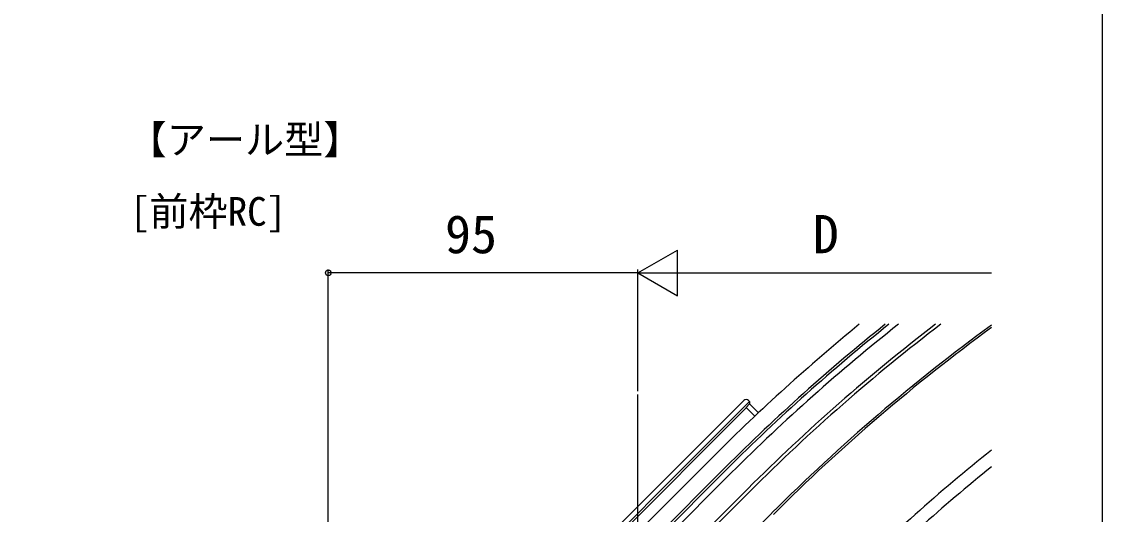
# Model space of a CAD drawing. Units: millimetres, scale not verified. Extents: x -700 to 700, y -1043 to 1037.
# Drawn here: x 368.4 to 700, y -32.3 to 118.9 of the extents above; entities that cross this region are included whole.
import ezdxf
from ezdxf.enums import TextEntityAlignment as Align

# ---------------------------------------------------------------- set-up
doc = ezdxf.new("R2010")
doc.units = ezdxf.units.MM
doc.header["$LTSCALE"] = 6
for name, color, linetype in [('0-2_USER1', 3, 'Continuous'), ('0-4_YKK_12', 2, 'Continuous'), ('0-5_YKK_13', 4, 'Continuous'), ('0-6_YKK_D', 6, 'Continuous'), ('0-7_YKK_ZWAK', 7, 'Continuous')]:
    doc.layers.add(name, color=color, linetype=linetype)
doc.styles.add('ＭＳ ゴシック', font='')
doc.styles.get('ＭＳ ゴシック').set_extended_font_data('MS Gothic')

msp = doc.modelspace()

# ---------------------------------------------------------------- linework, layer by layer
at = {"layer": '0-4_YKK_12'}
for p, q in [((557.5, -298.201), (557.5, 4.526)), ((580.954, -14.187), (530.396, -64.745)), ((584.489, -17.723), (533.931, -68.281)), ((591.914, -25.147), (564.69, -52.371))]:
    msp.add_line(p, q, dxfattribs=at)
msp.add_lwpolyline([(586.181, -44.315), (588.732, -41.764), (598.631, -31.865)], dxfattribs=at)
for radius, start in [(595.5, 129.22885), (590.5, 128.63078), (580, 127.31381), (570.5, 126.08914), (569.9, 126.13312), (540, 128.48526), (540, 128.48526), (536, 128.826)]:
    msp.add_arc((1002.036, -435.269), radius, start, 135, dxfattribs=at)
at = {"layer": '0-5_YKK_13'}
for p, q in [((590.014, 2.68), (526.713, -60.622)), ((526.886, -63.434), (590.785, 0.464)), ((591.781, 1.59), (590.72, 0.529)), ((590.72, 0.529), (593.372, -2.123)), ((591.781, 2.325), (591.426, 2.68)), ((594.473, -1.102), (591.781, 1.59)), ((584.984, -18.218), (520.284, -82.918)), ((586.257, -19.49), (521.557, -84.191)), ((591.207, -24.44), (563.983, -51.664))]:
    msp.add_line(p, q, dxfattribs=at)
msp.add_lwpolyline([(527.773, -61.682), (591.781, 2.325), (591.781, 1.59)], dxfattribs=at)
for radius, start in [(589.8, 128.54561), (588, 128.32493), (581, 127.44301)]:
    msp.add_arc((1002.036, -435.269), radius, start, 135, dxfattribs=at)
msp.add_ellipse((590.72, 1.969), major_axis=(0, 1.004), ratio=0.99628, start_param=5.4996506, end_param=7.06672, dxfattribs=at)
at = {"layer": '0-6_YKK_D'}
for p, q in [((557.5, 41.799), (569.624, 48.799)), ((569.624, 34.799), (569.624, 48.799)), ((462.5, -108.525), (462.5, 42.799)), ((557.5, 41.799), (462.5, 41.799)), ((557.5, 5.526), (557.5, 42.799)), ((557.5, 5.526), (557.5, 42.799)), ((557.5, 41.799), (569.624, 34.799)), ((557.5, 41.799), (581.749, 41.799)), ((571.5, 41.799), (665.987, 41.799))]:
    msp.add_line(p, q, dxfattribs=at)
msp.add_circle((462.5, 41.799), 0.85, dxfattribs=at)
at = {"layer": '0-7_YKK_ZWAK'}
msp.add_lwpolyline([(-700, -1043.2), (700, -1043.2), (700, 996.8)], dxfattribs=at)

# ---------------------------------------------------------------- texts
at = {"layer": '0-2_USER1', "style": 'ＭＳ ゴシック'}
for s, p in [('【アール型】', (400.955, 75.618)), ('[前枠RC]', (401.636, 53.618))]:
    msp.add_text(s, height=8.798, dxfattribs=at).set_placement(p, align=Align.BOTTOM_LEFT)
at = {"layer": '0-6_YKK_D', "style": 'ＭＳ ゴシック'}
for s, p in [('95', (498.318, 44.299)), ('D', (611.152, 44.299))]:
    msp.add_text(s, height=11.73, dxfattribs=at).set_placement(p, align=Align.BOTTOM_LEFT)

doc.saveas('drawing.dxf')
